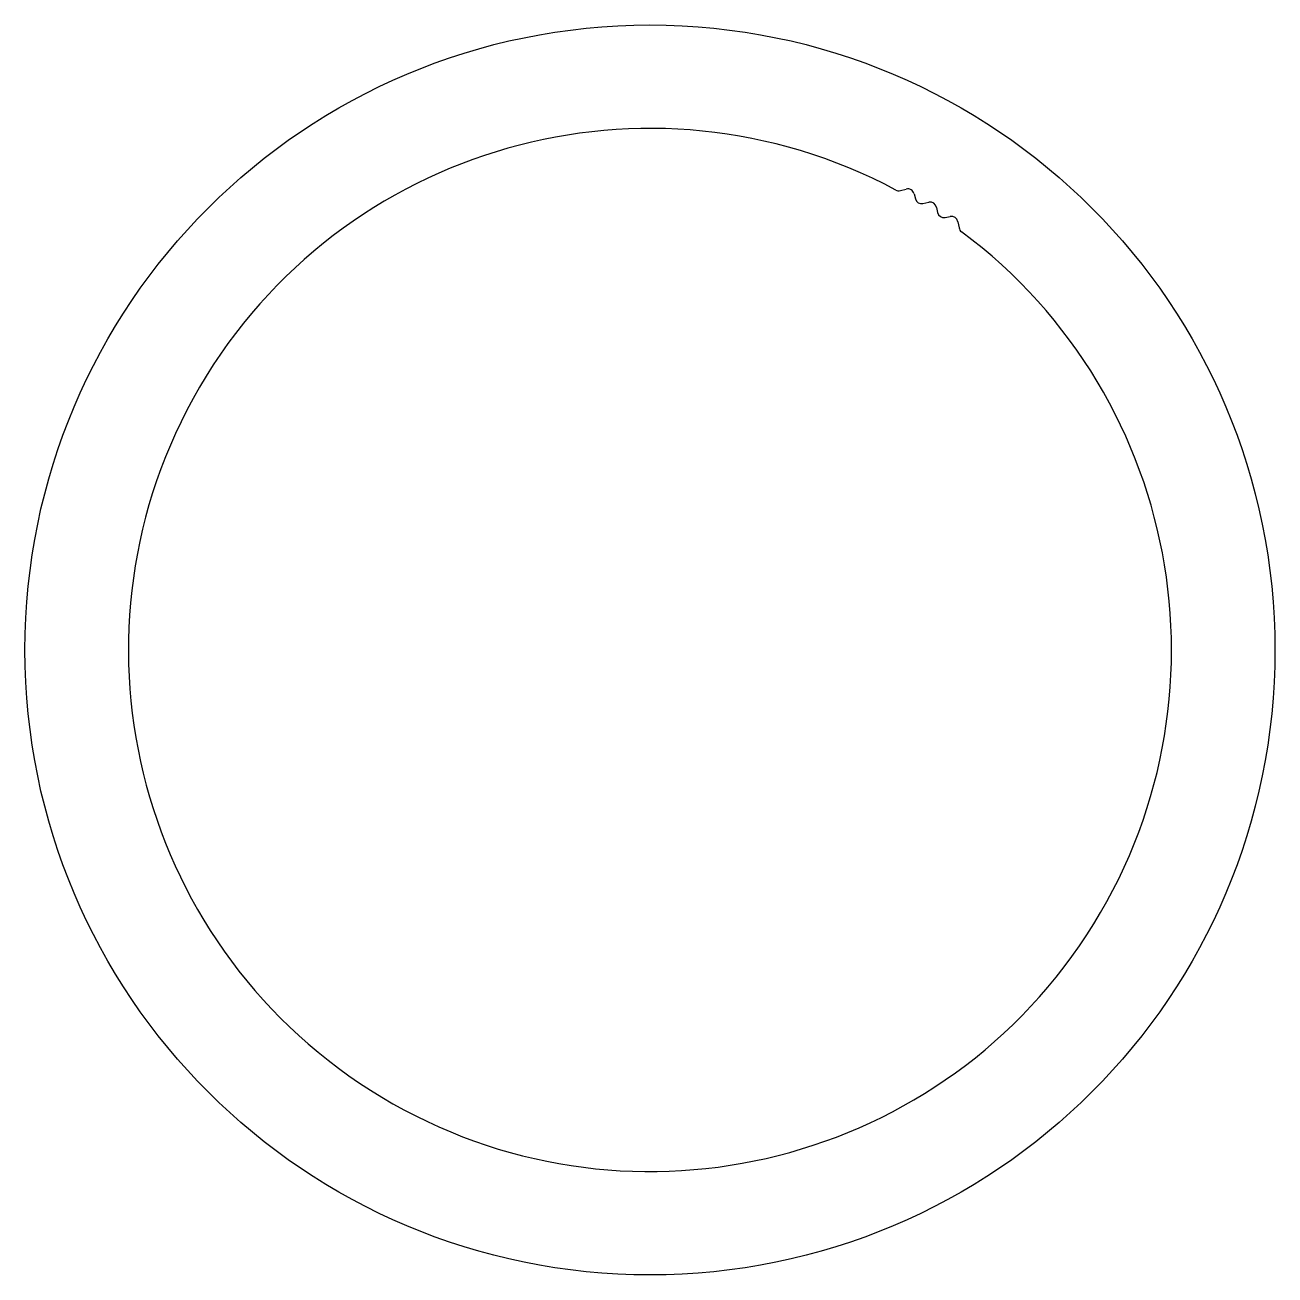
# Model space of a CAD drawing. Extents: x 1559.3 to 1607.6, y 1605.1 to 1653.4.
import ezdxf

# ---------------------------------------------------------------- set-up
doc = ezdxf.new("R2010")
doc.units = 0
doc.layers.get('0').update_dxf_attribs({"linetype": 'CONTINUOUS'})

msp = doc.modelspace()

# ---------------------------------------------------------------- linework, layer by layer
for p, q in [((1593.139, 1647.005), (1593.362, 1647.063)), ((1593.667, 1646.884), (1593.718, 1646.687)), ((1594.01, 1646.505), (1594.242, 1646.552)), ((1594.536, 1646.357), (1594.577, 1646.159)), ((1594.869, 1645.963), (1595.068, 1646.001)), ((1595.361, 1645.803), (1595.406, 1645.565))]:
    msp.add_line(p, q)
msp.add_circle((1583.464, 1629.254), 24.15)
for centre, radius, start, end in [((1583.464, 1629.254), 20.15, 61.8887, 53.3142), ((1593.425, 1646.821), 0.25, 14.5815, 104.5815), ((1593.076, 1647.247), 0.25, 241.8887, 284.5815), ((1593.96, 1646.75), 0.25, 194.5815, 281.4549), ((1594.291, 1646.307), 0.25, 11.4549, 101.4549), ((1594.822, 1646.208), 0.25, 191.4549, 280.9117), ((1595.115, 1645.756), 0.25, 10.9117, 100.9117), ((1595.652, 1645.613), 0.25, 190.9117, 233.3142)]:
    msp.add_arc(centre, radius, start, end)

doc.saveas('drawing.dxf')
